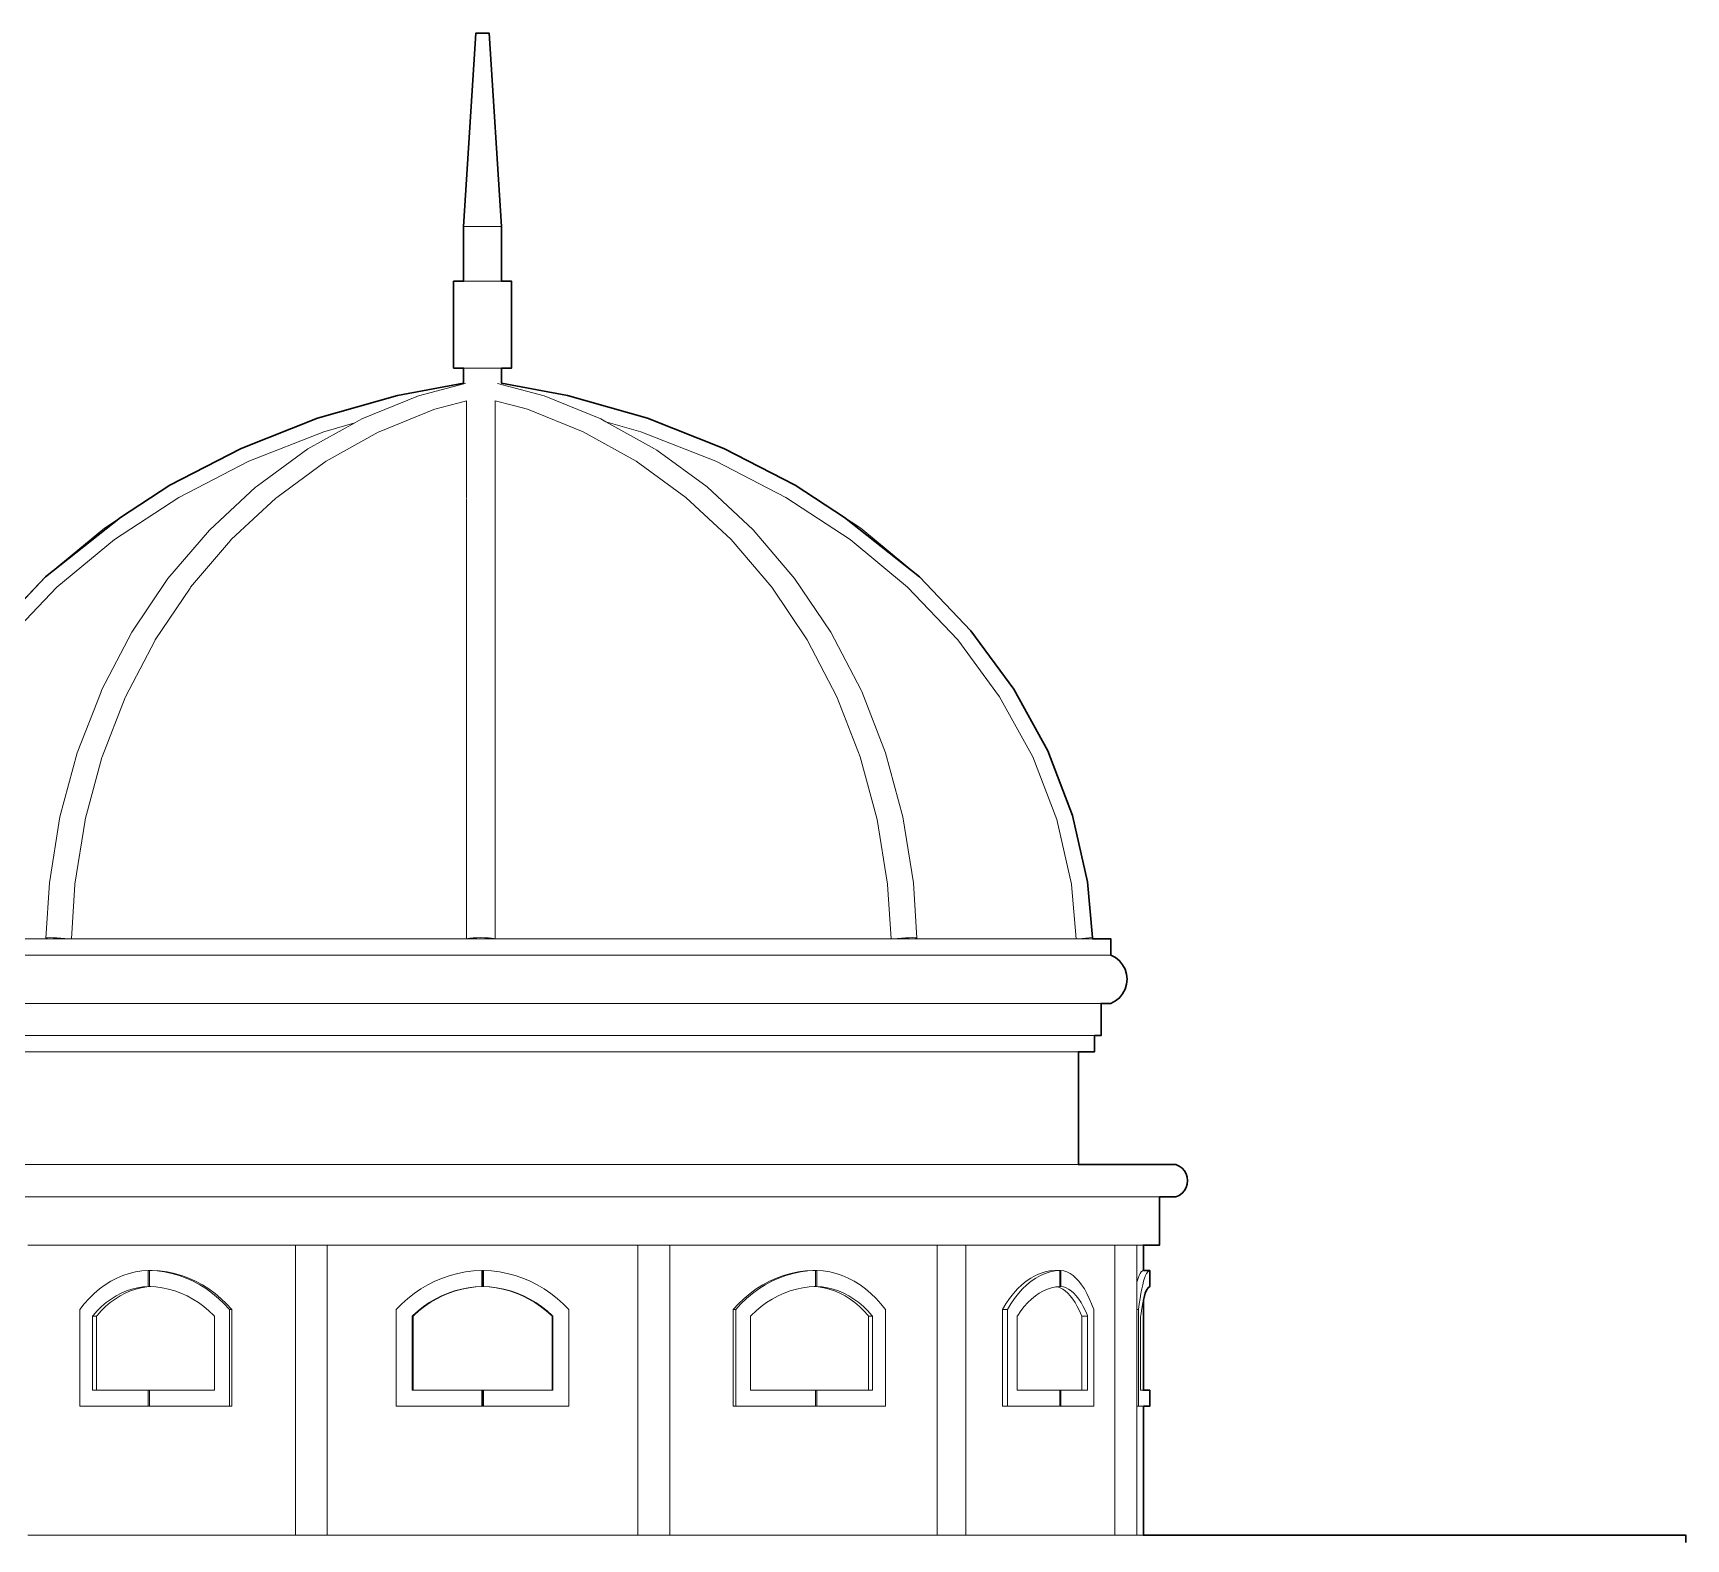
# Model space of a CAD drawing. Header units: millimetres. Extents: x -667 to -468, y -723 to -475.
# Drawn here: x -606.566 to -603.182, y -492.132 to -489.049 of the extents above; entities that cross this region are included whole.
import ezdxf

# ---------------------------------------------------------------- set-up
doc = ezdxf.new("R2010")
doc.units = ezdxf.units.MM
doc.layers.get('0').update_dxf_attribs({"lineweight": 9})
doc.layers.add('dinding', color=36, linetype='Continuous', lineweight=9)

msp = doc.modelspace()

# ---------------------------------------------------------------- linework, layer by layer
at = {"lineweight": 30}
msp.add_lwpolyline([(-603.1818, -492.1399), (-603.1818, -492.1249), (-604.2928, -492.1249), (-604.2928, -491.8609), (-604.2797, -491.8609), (-604.2797, -491.8279), (-604.2928, -491.8279), (-604.2928, -491.6439), (-604.2913, -491.638), (-604.2888, -491.6293), (-604.287, -491.6247), (-604.2852, -491.621), (-604.2833, -491.6183), (-604.2797, -491.6157), (-604.2797, -491.5826), (-604.2928, -491.5826), (-604.2928, -491.5309), (-604.2595, -491.5309), (-604.2595, -491.4319), (-604.2262, -491.4319), (-604.2196, -491.429), (-604.2137, -491.4247), (-604.2089, -491.4193), (-604.2053, -491.413), (-604.203, -491.4061), (-604.2023, -491.3989), (-604.203, -491.3917), (-604.2053, -491.3848), (-604.2089, -491.3786), (-604.2137, -491.3732), (-604.2196, -491.3689), (-604.2262, -491.3659), (-604.4259, -491.3659), (-604.4259, -491.1349), (-604.3926, -491.1349), (-604.3926, -491.1019), (-604.3793, -491.1019), (-604.3793, -491.0359), (-604.3593, -491.0359), (-604.3501, -491.031), (-604.342, -491.0243), (-604.3353, -491.0162), (-604.3304, -491.0069), (-604.3274, -490.9969), (-604.3263, -490.9864), (-604.3274, -490.976), (-604.3304, -490.9659), (-604.3353, -490.9567), (-604.342, -490.9486), (-604.3501, -490.9419), (-604.3593, -490.9369), (-604.3593, -490.9039), (-604.3965, -490.9039), (-604.397, -490.9014), (-604.4072, -490.7873), (-604.4378, -490.6513), (-604.4885, -490.5189), (-604.5584, -490.3923), (-604.6464, -490.2731), (-604.7513, -490.1628), (-604.9046, -490.0414), (-605.0058, -489.9749), (-605.1519, -489.8996), (-605.3081, -489.838), (-605.4722, -489.7911), (-605.6071, -489.7658), (-605.6071, -489.7354), (-605.5867, -489.7354), (-605.5867, -489.5575), (-605.6071, -489.5575), (-605.6071, -489.4453), (-605.6325, -489.0493), (-605.646, -489.0493), (-605.6596, -489.0493), (-605.685, -489.4453), (-605.685, -489.5575), (-605.7054, -489.5575), (-605.7054, -489.7354), (-605.685, -489.7354), (-605.685, -489.7658), (-605.8199, -489.7911), (-605.984, -489.838), (-606.1402, -489.8996), (-606.2863, -489.9749), (-606.3875, -490.0414), (-606.5408, -490.1628), (-606.6457, -490.2731)], dxfattribs=at)
at = {"layer": 'dinding'}
for p, q in [((-605.685, -489.4453), (-605.6596, -489.0493)), ((-605.6325, -489.0493), (-605.6596, -489.0493)), ((-605.6071, -489.4453), (-605.6325, -489.0493)), ((-605.685, -489.4453), (-605.685, -489.5575)), ((-605.6071, -489.4453), (-605.685, -489.4453)), ((-605.6071, -489.4453), (-605.6071, -489.5575)), ((-605.7054, -489.5575), (-605.7054, -489.7354)), ((-605.7054, -489.5575), (-605.685, -489.5575)), ((-605.6071, -489.5575), (-605.685, -489.5575)), ((-605.6071, -489.5575), (-605.5867, -489.5575)), ((-605.5867, -489.5575), (-605.5867, -489.7354)), ((-605.7054, -489.7354), (-605.685, -489.7354)), ((-605.685, -489.7354), (-605.685, -489.7658)), ((-605.685, -489.7354), (-605.6071, -489.7354)), ((-605.6071, -489.7354), (-605.6071, -489.7658)), ((-605.6071, -489.7354), (-605.5867, -489.7354)), ((-605.984, -489.838), (-605.8199, -489.7911)), ((-605.8932, -489.8392), (-605.7772, -489.7923)), ((-605.8199, -489.7911), (-605.685, -489.7658)), ((-605.7772, -489.7923), (-605.6842, -489.7676)), ((-605.685, -489.7658), (-605.685, -489.7663)), ((-605.6842, -489.7676), (-605.6806, -489.7667)), ((-605.5201, -489.7921), (-605.6157, -489.7667)), ((-605.6071, -489.7658), (-605.6076, -489.7657)), ((-605.4722, -489.7911), (-605.6071, -489.7658)), ((-605.4041, -489.839), (-605.5201, -489.7921)), ((-605.3081, -489.838), (-605.4722, -489.7911)), ((-605.8576, -489.8655), (-605.7457, -489.8202)), ((-605.7457, -489.8202), (-605.7434, -489.8193)), ((-605.7434, -489.8193), (-605.6964, -489.8069)), ((-605.6964, -489.8069), (-605.6787, -489.8025)), ((-605.6787, -489.8193), (-605.6787, -489.8025)), ((-605.6787, -489.8193), (-605.6787, -489.8205)), ((-605.6787, -489.8205), (-605.6787, -489.8655)), ((-605.62, -489.8069), (-605.62, -489.8025)), ((-605.62, -489.8025), (-605.5829, -489.8116)), ((-605.62, -489.8193), (-605.62, -489.8069)), ((-605.62, -489.8202), (-605.62, -489.8193)), ((-605.62, -489.8655), (-605.62, -489.8202)), ((-605.5829, -489.8116), (-605.554, -489.8193)), ((-605.4398, -489.8655), (-605.554, -489.8193)), ((-606.1402, -489.8996), (-605.984, -489.838)), ((-606.1247, -489.926), (-605.9712, -489.8655)), ((-606.0035, -489.9007), (-605.9077, -489.8473)), ((-605.9712, -489.8655), (-605.9077, -489.8473)), ((-605.9077, -489.8473), (-605.8932, -489.8392)), ((-605.8597, -489.8667), (-605.8576, -489.8655)), ((-605.6787, -489.8655), (-605.6787, -489.867)), ((-605.62, -489.8667), (-605.62, -489.8655)), ((-605.3313, -489.926), (-605.4398, -489.8655)), ((-605.3934, -489.845), (-605.4041, -489.839)), ((-605.3934, -489.845), (-605.3217, -489.8655)), ((-605.2938, -489.9005), (-605.3934, -489.845)), ((-605.1682, -489.926), (-605.3217, -489.8655)), ((-605.1519, -489.8996), (-605.3081, -489.838)), ((-606.2863, -489.9749), (-606.1402, -489.8996)), ((-605.9661, -489.926), (-605.8597, -489.8667)), ((-605.6787, -489.867), (-605.6787, -489.926)), ((-605.62, -489.926), (-605.62, -489.8667)), ((-605.0058, -489.9749), (-605.1519, -489.8996)), ((-606.2682, -489.9999), (-606.1247, -489.926)), ((-606.1067, -489.976), (-606.0035, -489.9007)), ((-606.0675, -489.9999), (-605.968, -489.9274)), ((-605.968, -489.9274), (-605.9661, -489.926)), ((-605.6787, -489.926), (-605.6787, -489.9278)), ((-605.6787, -489.9278), (-605.6787, -489.9999)), ((-605.6199, -489.9274), (-605.62, -489.926)), ((-605.6199, -489.9999), (-605.6199, -489.9274)), ((-605.2299, -489.9999), (-605.3313, -489.926)), ((-605.2938, -489.9005), (-605.2894, -489.9035)), ((-605.1863, -489.9786), (-605.2894, -489.9035)), ((-605.0248, -489.9999), (-605.1682, -489.926)), ((-606.4204, -490.063), (-606.2863, -489.9749)), ((-606.3997, -490.0864), (-606.2682, -489.9999)), ((-606.2054, -490.0668), (-606.1108, -489.979)), ((-606.1605, -490.0864), (-606.0693, -490.0016)), ((-606.1108, -489.979), (-606.1067, -489.976)), ((-606.0693, -490.0016), (-606.0675, -489.9999)), ((-605.6787, -489.9999), (-605.6787, -490.002)), ((-605.6199, -490.0016), (-605.6199, -489.9999)), ((-605.6199, -490.0864), (-605.6199, -490.0016)), ((-605.1369, -490.0864), (-605.2299, -489.9999)), ((-605.0917, -490.0665), (-605.1863, -489.9786)), ((-604.8933, -490.0864), (-605.0248, -489.9999)), ((-604.8717, -490.063), (-605.0058, -489.9749)), ((-605.6787, -490.0037), (-605.6787, -490.0864)), ((-606.5408, -490.1628), (-606.4204, -490.063)), ((-606.2902, -490.1663), (-606.2054, -490.0668)), ((-605.0069, -490.166), (-605.0917, -490.0665)), ((-604.7513, -490.1628), (-604.8717, -490.063)), ((-606.5175, -490.1841), (-606.3997, -490.0864)), ((-606.2438, -490.1841), (-606.162, -490.0881)), ((-606.162, -490.0881), (-606.1605, -490.0864)), ((-605.6787, -490.0864), (-605.6787, -490.0886)), ((-605.6787, -490.0898), (-605.6787, -490.1841)), ((-605.6199, -490.0881), (-605.6199, -490.0864)), ((-605.6199, -490.1841), (-605.6199, -490.0881)), ((-605.0536, -490.1841), (-605.1369, -490.0864)), ((-604.7755, -490.1841), (-604.8933, -490.0864)), ((-606.6457, -490.2731), (-606.5408, -490.1628)), ((-606.3641, -490.2761), (-606.2902, -490.1663)), ((-604.933, -490.2759), (-605.0069, -490.166)), ((-604.6464, -490.2731), (-604.7513, -490.1628)), ((-606.62, -490.2918), (-606.5175, -490.1841)), ((-606.3162, -490.2918), (-606.245, -490.1859)), ((-606.245, -490.1859), (-606.2438, -490.1841)), ((-605.6787, -490.1841), (-605.6787, -490.1864)), ((-605.6787, -490.1872), (-605.6787, -490.2918)), ((-605.6199, -490.1859), (-605.6199, -490.1841)), ((-605.6199, -490.2918), (-605.6199, -490.1859)), ((-604.9811, -490.2918), (-605.0536, -490.1841)), ((-604.673, -490.2918), (-604.7755, -490.1841)), ((-606.4261, -490.3949), (-606.3641, -490.2761)), ((-606.3769, -490.408), (-606.3172, -490.2935)), ((-606.3172, -490.2935), (-606.3162, -490.2918)), ((-605.6787, -490.2918), (-605.6788, -490.294)), ((-605.6788, -490.2945), (-605.6788, -490.408)), ((-605.6199, -490.2935), (-605.6199, -490.2918)), ((-605.6199, -490.408), (-605.6199, -490.2935)), ((-604.9204, -490.408), (-604.9811, -490.2918)), ((-604.871, -490.3946), (-604.933, -490.2759)), ((-604.5872, -490.408), (-604.673, -490.2918)), ((-604.5584, -490.3923), (-604.6464, -490.2731)), ((-606.4762, -490.5233), (-606.4273, -490.3978)), ((-606.4273, -490.3978), (-606.4261, -490.3949)), ((-604.871, -490.3946), (-604.8696, -490.3975)), ((-604.8206, -490.523), (-604.8696, -490.3975)), ((-604.4885, -490.5189), (-604.5584, -490.3923)), ((-606.425, -490.5312), (-606.3775, -490.4096)), ((-606.3775, -490.4096), (-606.3769, -490.408)), ((-605.6788, -490.408), (-605.6788, -490.41)), ((-605.6788, -490.4103), (-605.6788, -490.5312)), ((-605.6199, -490.4096), (-605.6199, -490.408)), ((-605.6199, -490.5312), (-605.6199, -490.4096)), ((-604.8724, -490.5312), (-604.9204, -490.408)), ((-604.5192, -490.5312), (-604.5872, -490.408)), ((-606.5117, -490.6543), (-606.4762, -490.5233)), ((-606.4598, -490.6597), (-606.4253, -490.5326)), ((-606.4253, -490.5326), (-606.425, -490.5312)), ((-605.6788, -490.5312), (-605.6788, -490.5329)), ((-605.6788, -490.533), (-605.6788, -490.6597)), ((-605.6199, -490.5326), (-605.6199, -490.5312)), ((-605.6199, -490.6597), (-605.6199, -490.5326)), ((-604.8376, -490.6597), (-604.8724, -490.5312)), ((-604.7851, -490.6541), (-604.8206, -490.523)), ((-604.47, -490.6597), (-604.5192, -490.5312)), ((-604.4378, -490.6513), (-604.4885, -490.5189)), ((-606.5331, -490.7889), (-606.5117, -490.6543)), ((-606.4808, -490.7918), (-606.4599, -490.6607)), ((-606.4599, -490.6607), (-606.4598, -490.6597)), ((-605.6788, -490.6597), (-605.6788, -490.6609)), ((-605.6788, -490.661), (-605.6788, -490.7918)), ((-605.6199, -490.6607), (-605.6199, -490.6597)), ((-605.6199, -490.7918), (-605.6199, -490.6607)), ((-604.8165, -490.7918), (-604.8376, -490.6597)), ((-604.7636, -490.7888), (-604.7851, -490.6541)), ((-604.4402, -490.7918), (-604.47, -490.6597)), ((-604.4072, -490.7873), (-604.4378, -490.6513)), ((-606.5403, -490.9023), (-606.5331, -490.7889)), ((-606.4879, -490.9039), (-606.4808, -490.7923)), ((-606.4808, -490.7923), (-606.4808, -490.7918)), ((-605.6788, -490.9039), (-605.6788, -490.7925)), ((-605.6199, -490.7923), (-605.6199, -490.7918)), ((-605.6199, -490.9039), (-605.6199, -490.7923)), ((-604.8095, -490.9039), (-604.8165, -490.7925)), ((-604.7565, -490.9022), (-604.7636, -490.7888)), ((-604.4302, -490.9039), (-604.4401, -490.7925)), ((-604.397, -490.9014), (-604.4072, -490.7873)), ((-606.5319, -490.9039), (-606.8627, -490.9039)), ((-606.5559, -490.9039), (-606.5088, -490.9039)), ((-606.5403, -490.9023), (-606.5397, -490.9018)), ((-606.5386, -490.9029), (-606.5403, -490.9023)), ((-606.5397, -490.9018), (-606.5368, -490.9015)), ((-606.5347, -490.9036), (-606.5386, -490.9029)), ((-606.5368, -490.9015), (-606.5319, -490.9014)), ((-606.5319, -490.9039), (-606.5347, -490.9036)), ((-606.5319, -490.9014), (-606.5254, -490.9015)), ((-606.5319, -490.9039), (-606.4904, -490.9039)), ((-606.5254, -490.9015), (-606.5177, -490.9017)), ((-606.5177, -490.9017), (-606.5094, -490.9022)), ((-606.5094, -490.9022), (-606.5013, -490.9028)), ((-606.5013, -490.9028), (-606.4939, -490.9035)), ((-606.4939, -490.9035), (-606.4904, -490.9039)), ((-606.4904, -490.9039), (-606.4879, -490.9039)), ((-606.4879, -490.9039), (-605.6788, -490.9039)), ((-606.4879, -490.9039), (-606.4826, -490.9039)), ((-605.6788, -490.9039), (-605.6787, -490.9039)), ((-605.6787, -490.9036), (-605.6763, -490.9029)), ((-605.6787, -490.9039), (-605.6787, -490.9036)), ((-605.6787, -490.9039), (-605.62, -490.9039)), ((-605.6763, -490.9029), (-605.6718, -490.9023)), ((-605.6718, -490.9023), (-605.6655, -490.9018)), ((-605.6655, -490.9018), (-605.658, -490.9015)), ((-605.658, -490.9015), (-605.6498, -490.9014)), ((-605.6498, -490.9014), (-605.6416, -490.9015)), ((-605.6416, -490.9015), (-605.634, -490.9017)), ((-605.634, -490.9017), (-605.6275, -490.9022)), ((-605.6275, -490.9022), (-605.6228, -490.9028)), ((-605.6228, -490.9028), (-605.6202, -490.9035)), ((-605.6202, -490.9035), (-605.62, -490.9039)), ((-605.62, -490.9039), (-605.6199, -490.9039)), ((-604.8095, -490.9039), (-605.6199, -490.9039)), ((-605.6199, -490.9039), (-605.6133, -490.9039)), ((-604.8095, -490.9039), (-604.8064, -490.9039)), ((-604.8064, -490.9039), (-604.8035, -490.9036)), ((-604.8064, -490.9039), (-604.7649, -490.9039)), ((-604.8035, -490.9036), (-604.7963, -490.9029)), ((-604.7963, -490.9029), (-604.7882, -490.9023)), ((-604.7882, -490.9023), (-604.78, -490.9018)), ((-604.78, -490.9018), (-604.7722, -490.9015)), ((-604.7722, -490.9015), (-604.7655, -490.9014)), ((-604.7655, -490.9014), (-604.7604, -490.9015)), ((-604.7616, -490.9035), (-604.7649, -490.9039)), ((-604.4302, -490.9039), (-604.7649, -490.9039)), ((-604.7649, -490.9039), (-604.7632, -490.9039)), ((-604.7579, -490.9028), (-604.7616, -490.9035)), ((-604.7604, -490.9015), (-604.7573, -490.9017)), ((-604.7565, -490.9022), (-604.7579, -490.9028)), ((-604.7573, -490.9017), (-604.7565, -490.9022)), ((-604.4302, -490.9039), (-604.4259, -490.9039)), ((-604.4259, -490.9039), (-604.397, -490.9014)), ((-604.3593, -490.9039), (-604.4259, -490.9039)), ((-604.3593, -490.9369), (-604.3593, -490.9039)), ((-604.3593, -490.9369), (-606.9328, -490.9369)), ((-604.3593, -490.9369), (-604.3501, -490.9419)), ((-604.3501, -490.9419), (-604.342, -490.9486)), ((-604.342, -490.9486), (-604.3353, -490.9567)), ((-604.3353, -490.9567), (-604.3304, -490.9659)), ((-604.3304, -490.9659), (-604.3274, -490.976)), ((-604.3274, -490.976), (-604.3263, -490.9864)), ((-604.3353, -491.0162), (-604.342, -491.0243)), ((-604.3304, -491.0069), (-604.3353, -491.0162)), ((-604.3274, -490.9969), (-604.3304, -491.0069)), ((-604.3263, -490.9864), (-604.3274, -490.9969)), ((-604.3793, -491.0359), (-606.9128, -491.0359)), ((-604.3593, -491.0359), (-604.3793, -491.0359)), ((-604.3793, -491.0359), (-604.3793, -491.1019)), ((-604.3501, -491.031), (-604.3593, -491.0359)), ((-604.342, -491.0243), (-604.3501, -491.031)), ((-606.8995, -491.1019), (-604.3926, -491.1019)), ((-604.3926, -491.1019), (-604.3926, -491.1349)), ((-604.3926, -491.1019), (-604.3793, -491.1019)), ((-606.8662, -491.1349), (-604.4259, -491.1349)), ((-604.4259, -491.1349), (-604.3926, -491.1349)), ((-604.4259, -491.1349), (-604.4259, -491.3659)), ((-604.4259, -491.3659), (-606.8662, -491.3659)), ((-604.2262, -491.3659), (-604.4259, -491.3659)), ((-604.2262, -491.3659), (-604.2196, -491.3689)), ((-604.2196, -491.3689), (-604.2137, -491.3732)), ((-604.2137, -491.3732), (-604.2089, -491.3786)), ((-604.2089, -491.3786), (-604.2053, -491.3848)), ((-604.2053, -491.3848), (-604.203, -491.3917)), ((-604.2089, -491.4193), (-604.2137, -491.4247)), ((-604.2053, -491.413), (-604.2089, -491.4193)), ((-604.203, -491.4061), (-604.2053, -491.413)), ((-604.203, -491.3917), (-604.2023, -491.3989)), ((-604.2023, -491.3989), (-604.203, -491.4061)), ((-604.2595, -491.4319), (-607.0326, -491.4319)), ((-604.2262, -491.4319), (-604.2595, -491.4319)), ((-604.2595, -491.4319), (-604.2595, -491.5309)), ((-604.2196, -491.429), (-604.2262, -491.4319)), ((-604.2137, -491.4247), (-604.2196, -491.429)), ((-606.0293, -491.5309), (-606.577, -491.5309)), ((-606.0293, -492.1249), (-606.0293, -491.5309)), ((-605.9639, -491.5309), (-606.0293, -491.5309)), ((-605.9639, -491.5309), (-605.9639, -492.1249)), ((-605.9639, -491.5309), (-605.3282, -491.5309)), ((-605.3282, -492.1249), (-605.3282, -491.5309)), ((-605.2628, -491.5309), (-605.3282, -491.5309)), ((-605.2628, -492.1249), (-605.2628, -491.5309)), ((-605.2628, -491.5309), (-604.7151, -491.5309)), ((-604.7151, -492.1249), (-604.7151, -491.5309)), ((-604.6561, -491.5309), (-604.7151, -491.5309)), ((-604.6561, -492.1249), (-604.6561, -491.5309)), ((-604.6561, -491.5309), (-604.3514, -491.5309)), ((-604.3514, -492.1249), (-604.3514, -491.5309)), ((-604.3059, -491.5309), (-604.3514, -491.5309)), ((-604.2928, -491.5309), (-604.3059, -491.5309)), ((-604.3059, -491.6067), (-604.3059, -491.5309)), ((-604.2928, -491.5309), (-604.2595, -491.5309)), ((-604.2928, -491.5826), (-604.2928, -491.5309)), ((-606.3826, -491.5931), (-606.3699, -491.5888)), ((-606.3699, -491.5888), (-606.357, -491.5856)), ((-606.357, -491.5856), (-606.3439, -491.5836)), ((-606.3439, -491.5836), (-606.3307, -491.5826)), ((-606.3307, -491.6157), (-606.3307, -491.5826)), ((-606.3277, -491.5826), (-606.3307, -491.5826)), ((-606.3124, -491.5836), (-606.3277, -491.5826)), ((-606.3277, -491.6157), (-606.3277, -491.5826)), ((-606.3227, -491.5826), (-606.3277, -491.5826)), ((-606.3074, -491.5836), (-606.3227, -491.5826)), ((-606.2972, -491.5856), (-606.3124, -491.5836)), ((-606.2921, -491.5856), (-606.3074, -491.5836)), ((-606.2821, -491.5888), (-606.2972, -491.5856)), ((-606.2771, -491.5888), (-606.2921, -491.5856)), ((-606.2673, -491.5931), (-606.2821, -491.5888)), ((-606.2622, -491.5931), (-606.2771, -491.5888)), ((-605.7126, -491.5931), (-605.6967, -491.5888)), ((-605.6967, -491.5888), (-605.6806, -491.5856)), ((-605.6806, -491.5856), (-605.6642, -491.5836)), ((-605.6642, -491.5836), (-605.6478, -491.5826)), ((-605.6478, -491.6157), (-605.6478, -491.5826)), ((-605.646, -491.5826), (-605.6478, -491.5826)), ((-605.646, -491.6157), (-605.646, -491.5826)), ((-605.646, -491.5826), (-605.6443, -491.5826)), ((-605.6279, -491.5836), (-605.6443, -491.5826)), ((-605.6443, -491.6157), (-605.6443, -491.5826)), ((-605.6115, -491.5856), (-605.6279, -491.5836)), ((-605.5954, -491.5888), (-605.6115, -491.5856)), ((-605.5794, -491.5931), (-605.5954, -491.5888)), ((-605.0299, -491.5931), (-605.015, -491.5888)), ((-605.0248, -491.5931), (-605.01, -491.5888)), ((-605.015, -491.5888), (-605, -491.5856)), ((-605.01, -491.5888), (-604.9949, -491.5856)), ((-605, -491.5856), (-604.9847, -491.5836)), ((-604.9949, -491.5856), (-604.9797, -491.5836)), ((-604.9847, -491.5836), (-604.9694, -491.5826)), ((-604.9797, -491.5836), (-604.9644, -491.5826)), ((-604.9694, -491.5826), (-604.9644, -491.5826)), ((-604.9644, -491.6157), (-604.9644, -491.5826)), ((-604.9644, -491.5826), (-604.9614, -491.5826)), ((-604.9482, -491.5836), (-604.9614, -491.5826)), ((-604.9614, -491.6157), (-604.9614, -491.5826)), ((-604.9351, -491.5856), (-604.9482, -491.5836)), ((-604.9222, -491.5888), (-604.9351, -491.5856)), ((-604.9095, -491.5931), (-604.9222, -491.5888)), ((-604.5139, -491.5931), (-604.5041, -491.5888)), ((-604.5041, -491.5888), (-604.4942, -491.5856)), ((-604.5034, -491.5931), (-604.4937, -491.5888)), ((-604.4942, -491.5856), (-604.4842, -491.5836)), ((-604.4937, -491.5888), (-604.4837, -491.5856)), ((-604.4842, -491.5836), (-604.4741, -491.5826)), ((-604.4837, -491.5856), (-604.4737, -491.5836)), ((-604.4741, -491.5826), (-604.4636, -491.5826)), ((-604.4737, -491.5836), (-604.4636, -491.5826)), ((-604.4636, -491.6157), (-604.4636, -491.5826)), ((-604.4636, -491.5826), (-604.4619, -491.5826)), ((-604.4555, -491.5836), (-604.4619, -491.5826)), ((-604.4619, -491.6157), (-604.4619, -491.5826)), ((-604.4492, -491.5856), (-604.4555, -491.5836)), ((-604.443, -491.5888), (-604.4492, -491.5856)), ((-604.4368, -491.5931), (-604.443, -491.5888)), ((-604.3013, -491.5931), (-604.2992, -491.5888)), ((-604.2992, -491.5888), (-604.2971, -491.5856)), ((-604.2971, -491.5856), (-604.2949, -491.5836)), ((-604.2949, -491.5836), (-604.2928, -491.5826)), ((-604.2928, -491.5826), (-604.2797, -491.5826)), ((-604.2882, -491.5931), (-604.2861, -491.5888)), ((-604.2861, -491.5888), (-604.284, -491.5856)), ((-604.284, -491.5856), (-604.2818, -491.5836)), ((-604.2818, -491.5836), (-604.2797, -491.5826)), ((-604.2797, -491.6157), (-604.2797, -491.5826)), ((-606.4414, -491.6298), (-606.4305, -491.6205)), ((-606.4305, -491.6205), (-606.4191, -491.6121)), ((-606.4191, -491.6121), (-606.4073, -491.6047)), ((-606.4073, -491.6047), (-606.3951, -491.5984)), ((-606.3951, -491.5984), (-606.3826, -491.5931)), ((-606.3859, -491.6293), (-606.3751, -491.6247)), ((-606.3779, -491.6293), (-606.367, -491.6247)), ((-606.3751, -491.6247), (-606.364, -491.621)), ((-606.367, -491.6247), (-606.356, -491.621)), ((-606.364, -491.621), (-606.3528, -491.6183)), ((-606.356, -491.621), (-606.3448, -491.6183)), ((-606.3528, -491.6183), (-606.3415, -491.6165)), ((-606.3448, -491.6183), (-606.3335, -491.6165)), ((-606.3415, -491.6165), (-606.3307, -491.6157)), ((-606.3335, -491.6165), (-606.325, -491.6159)), ((-606.3277, -491.6157), (-606.3307, -491.6157)), ((-606.325, -491.6159), (-606.3277, -491.6157)), ((-606.3152, -491.6165), (-606.325, -491.6159)), ((-606.302, -491.6183), (-606.3152, -491.6165)), ((-606.289, -491.621), (-606.302, -491.6183)), ((-606.2761, -491.6247), (-606.289, -491.621)), ((-606.2635, -491.6293), (-606.2761, -491.6247)), ((-606.2527, -491.5984), (-606.2673, -491.5931)), ((-606.2477, -491.5984), (-606.2622, -491.5931)), ((-606.2386, -491.6047), (-606.2527, -491.5984)), ((-606.2335, -491.6047), (-606.2477, -491.5984)), ((-606.2248, -491.6121), (-606.2386, -491.6047)), ((-606.2198, -491.6121), (-606.2335, -491.6047)), ((-606.2116, -491.6205), (-606.2248, -491.6121)), ((-606.2065, -491.6205), (-606.2198, -491.6121)), ((-606.1988, -491.6298), (-606.2116, -491.6205)), ((-606.1938, -491.6298), (-606.2065, -491.6205)), ((-605.7861, -491.6298), (-605.7724, -491.6205)), ((-605.7724, -491.6205), (-605.7582, -491.6121)), ((-605.7582, -491.6121), (-605.7435, -491.6047)), ((-605.7435, -491.6047), (-605.7282, -491.5984)), ((-605.7282, -491.5984), (-605.7126, -491.5931)), ((-605.7167, -491.6293), (-605.7032, -491.6247)), ((-605.715, -491.6293), (-605.7015, -491.6247)), ((-605.7032, -491.6247), (-605.6894, -491.621)), ((-605.7015, -491.6247), (-605.6877, -491.621)), ((-605.6894, -491.621), (-605.6754, -491.6183)), ((-605.6877, -491.621), (-605.6737, -491.6183)), ((-605.6754, -491.6183), (-605.6612, -491.6165)), ((-605.6737, -491.6183), (-605.6595, -491.6165)), ((-605.6612, -491.6165), (-605.6478, -491.6157)), ((-605.6595, -491.6165), (-605.646, -491.6157)), ((-605.646, -491.6157), (-605.6478, -491.6157)), ((-605.646, -491.6157), (-605.6443, -491.6157)), ((-605.6326, -491.6165), (-605.646, -491.6157)), ((-605.6309, -491.6165), (-605.6443, -491.6157)), ((-605.6184, -491.6183), (-605.6326, -491.6165)), ((-605.6167, -491.6183), (-605.6309, -491.6165)), ((-605.6044, -491.621), (-605.6184, -491.6183)), ((-605.6027, -491.621), (-605.6167, -491.6183)), ((-605.5906, -491.6247), (-605.6044, -491.621)), ((-605.5889, -491.6247), (-605.6027, -491.621)), ((-605.5771, -491.6293), (-605.5906, -491.6247)), ((-605.5754, -491.6293), (-605.5889, -491.6247)), ((-605.5638, -491.5984), (-605.5794, -491.5931)), ((-605.5486, -491.6047), (-605.5638, -491.5984)), ((-605.5339, -491.6121), (-605.5486, -491.6047)), ((-605.5196, -491.6205), (-605.5339, -491.6121)), ((-605.506, -491.6298), (-605.5196, -491.6205)), ((-605.0983, -491.6298), (-605.0856, -491.6205)), ((-605.0932, -491.6298), (-605.0805, -491.6205)), ((-605.0856, -491.6205), (-605.0723, -491.6121)), ((-605.0805, -491.6205), (-605.0673, -491.6121)), ((-605.0723, -491.6121), (-605.0586, -491.6047)), ((-605.0673, -491.6121), (-605.0535, -491.6047)), ((-605.0586, -491.6047), (-605.0444, -491.5984)), ((-605.0535, -491.6047), (-605.0393, -491.5984)), ((-605.0444, -491.5984), (-605.0299, -491.5931)), ((-605.0393, -491.5984), (-605.0248, -491.5931)), ((-605.0286, -491.6293), (-605.016, -491.6247)), ((-605.016, -491.6247), (-605.0031, -491.621)), ((-605.0031, -491.621), (-604.9901, -491.6183)), ((-604.9901, -491.6183), (-604.9769, -491.6165)), ((-604.9769, -491.6165), (-604.9671, -491.6159)), ((-604.9671, -491.6159), (-604.9644, -491.6157)), ((-604.9586, -491.6165), (-604.9671, -491.6159)), ((-604.9644, -491.6157), (-604.9614, -491.6157)), ((-604.9506, -491.6165), (-604.9614, -491.6157)), ((-604.9473, -491.6183), (-604.9586, -491.6165)), ((-604.9393, -491.6183), (-604.9506, -491.6165)), ((-604.9361, -491.621), (-604.9473, -491.6183)), ((-604.9281, -491.621), (-604.9393, -491.6183)), ((-604.9251, -491.6247), (-604.9361, -491.621)), ((-604.917, -491.6247), (-604.9281, -491.621)), ((-604.9142, -491.6293), (-604.9251, -491.6247)), ((-604.9062, -491.6293), (-604.917, -491.6247)), ((-604.897, -491.5984), (-604.9095, -491.5931)), ((-604.8848, -491.6047), (-604.897, -491.5984)), ((-604.873, -491.6121), (-604.8848, -491.6047)), ((-604.8616, -491.6205), (-604.873, -491.6121)), ((-604.8507, -491.6298), (-604.8616, -491.6205)), ((-604.559, -491.6298), (-604.5506, -491.6205)), ((-604.5506, -491.6205), (-604.5419, -491.6121)), ((-604.5485, -491.6298), (-604.5401, -491.6205)), ((-604.5419, -491.6121), (-604.5328, -491.6047)), ((-604.5401, -491.6205), (-604.5314, -491.6121)), ((-604.5328, -491.6047), (-604.5235, -491.5984)), ((-604.5314, -491.6121), (-604.5223, -491.6047)), ((-604.5235, -491.5984), (-604.5139, -491.5931)), ((-604.5223, -491.6047), (-604.513, -491.5984)), ((-604.513, -491.5984), (-604.5034, -491.5931)), ((-604.5059, -491.6293), (-604.4976, -491.6247)), ((-604.4976, -491.6247), (-604.4892, -491.621)), ((-604.4892, -491.621), (-604.4806, -491.6183)), ((-604.4806, -491.6183), (-604.4719, -491.6165)), ((-604.4719, -491.6165), (-604.47, -491.6163)), ((-604.47, -491.6163), (-604.4636, -491.6157)), ((-604.4689, -491.6165), (-604.47, -491.6163)), ((-604.4634, -491.6183), (-604.4689, -491.6165)), ((-604.4636, -491.6157), (-604.4619, -491.6157)), ((-604.458, -491.621), (-604.4634, -491.6183)), ((-604.4567, -491.6165), (-604.4619, -491.6157)), ((-604.4527, -491.6247), (-604.458, -491.621)), ((-604.4512, -491.6183), (-604.4567, -491.6165)), ((-604.4475, -491.6293), (-604.4527, -491.6247)), ((-604.4458, -491.621), (-604.4512, -491.6183)), ((-604.4405, -491.6247), (-604.4458, -491.621)), ((-604.4353, -491.6293), (-604.4405, -491.6247)), ((-604.4308, -491.5984), (-604.4368, -491.5931)), ((-604.4249, -491.6047), (-604.4308, -491.5984)), ((-604.4192, -491.6121), (-604.4249, -491.6047)), ((-604.4137, -491.6205), (-604.4192, -491.6121)), ((-604.4085, -491.6298), (-604.4137, -491.6205)), ((-604.3059, -491.6067), (-604.3054, -491.6047)), ((-604.3059, -491.6629), (-604.3059, -491.6067)), ((-604.3054, -491.6047), (-604.3034, -491.5984)), ((-604.3034, -491.5984), (-604.3013, -491.5931)), ((-604.2979, -491.6298), (-604.2961, -491.6205)), ((-604.2961, -491.6205), (-604.2942, -491.6121)), ((-604.2942, -491.6121), (-604.2923, -491.6047)), ((-604.2923, -491.6047), (-604.2903, -491.5984)), ((-604.2903, -491.5984), (-604.2882, -491.5931)), ((-604.2888, -491.6293), (-604.287, -491.6247)), ((-604.287, -491.6247), (-604.2852, -491.621)), ((-604.2852, -491.621), (-604.2833, -491.6183)), ((-604.2833, -491.6183), (-604.2814, -491.6165)), ((-604.2814, -491.6165), (-604.2797, -491.6157)), ((-606.4709, -491.6629), (-606.4616, -491.6511)), ((-606.4616, -491.6511), (-606.4518, -491.64)), ((-606.4518, -491.64), (-606.4414, -491.6298)), ((-606.435, -491.6654), (-606.426, -491.6565)), ((-606.427, -491.6654), (-606.418, -491.6565)), ((-606.426, -491.6565), (-606.4165, -491.6485)), ((-606.418, -491.6565), (-606.4085, -491.6485)), ((-606.4165, -491.6485), (-606.4067, -491.6412)), ((-606.4085, -491.6485), (-606.3986, -491.6412)), ((-606.4067, -491.6412), (-606.3964, -491.6348)), ((-606.3986, -491.6412), (-606.3884, -491.6348)), ((-606.3964, -491.6348), (-606.3859, -491.6293)), ((-606.3884, -491.6348), (-606.3779, -491.6293)), ((-606.2512, -491.6348), (-606.2635, -491.6293)), ((-606.2393, -491.6412), (-606.2512, -491.6348)), ((-606.2278, -491.6485), (-606.2393, -491.6412)), ((-606.2168, -491.6565), (-606.2278, -491.6485)), ((-606.2063, -491.6654), (-606.2168, -491.6565)), ((-606.1867, -491.64), (-606.1988, -491.6298)), ((-606.1817, -491.64), (-606.1938, -491.6298)), ((-606.1753, -491.6511), (-606.1867, -491.64)), ((-606.1702, -491.6511), (-606.1817, -491.64)), ((-606.1645, -491.6629), (-606.1753, -491.6511)), ((-606.1595, -491.6629), (-606.1702, -491.6511)), ((-605.8229, -491.6629), (-605.8114, -491.6511)), ((-605.8114, -491.6511), (-605.7991, -491.64)), ((-605.7991, -491.64), (-605.7861, -491.6298)), ((-605.7781, -491.6654), (-605.7668, -491.6565)), ((-605.7764, -491.6654), (-605.7651, -491.6565)), ((-605.7668, -491.6565), (-605.755, -491.6485)), ((-605.7651, -491.6565), (-605.7533, -491.6485)), ((-605.755, -491.6485), (-605.7427, -491.6412)), ((-605.7533, -491.6485), (-605.741, -491.6412)), ((-605.7427, -491.6412), (-605.7299, -491.6348)), ((-605.741, -491.6412), (-605.7282, -491.6348)), ((-605.7299, -491.6348), (-605.7167, -491.6293)), ((-605.7282, -491.6348), (-605.715, -491.6293)), ((-605.5639, -491.6348), (-605.5771, -491.6293)), ((-605.5622, -491.6348), (-605.5754, -491.6293)), ((-605.5511, -491.6412), (-605.5639, -491.6348)), ((-605.5494, -491.6412), (-605.5622, -491.6348)), ((-605.5388, -491.6485), (-605.5511, -491.6412)), ((-605.5371, -491.6485), (-605.5494, -491.6412)), ((-605.527, -491.6565), (-605.5388, -491.6485)), ((-605.5253, -491.6565), (-605.5371, -491.6485)), ((-605.5157, -491.6654), (-605.527, -491.6565)), ((-605.514, -491.6654), (-605.5253, -491.6565)), ((-605.493, -491.64), (-605.506, -491.6298)), ((-605.4807, -491.6511), (-605.493, -491.64)), ((-605.4692, -491.6629), (-605.4807, -491.6511)), ((-605.1326, -491.6629), (-605.1219, -491.6511)), ((-605.1275, -491.6629), (-605.1168, -491.6511)), ((-605.1219, -491.6511), (-605.1104, -491.64)), ((-605.1168, -491.6511), (-605.1054, -491.64)), ((-605.1104, -491.64), (-605.0983, -491.6298)), ((-605.1054, -491.64), (-605.0932, -491.6298)), ((-605.0858, -491.6654), (-605.0753, -491.6565)), ((-605.0753, -491.6565), (-605.0643, -491.6485)), ((-605.0643, -491.6485), (-605.0528, -491.6412)), ((-605.0528, -491.6412), (-605.0409, -491.6348)), ((-605.0409, -491.6348), (-605.0286, -491.6293)), ((-604.9037, -491.6348), (-604.9142, -491.6293)), ((-604.8957, -491.6348), (-604.9062, -491.6293)), ((-604.8935, -491.6412), (-604.9037, -491.6348)), ((-604.8854, -491.6412), (-604.8957, -491.6348)), ((-604.8836, -491.6485), (-604.8935, -491.6412)), ((-604.8756, -491.6485), (-604.8854, -491.6412)), ((-604.8741, -491.6565), (-604.8836, -491.6485)), ((-604.8661, -491.6565), (-604.8756, -491.6485)), ((-604.8651, -491.6654), (-604.8741, -491.6565)), ((-604.8571, -491.6654), (-604.8661, -491.6565)), ((-604.8403, -491.64), (-604.8507, -491.6298)), ((-604.8305, -491.6511), (-604.8403, -491.64)), ((-604.8212, -491.6629), (-604.8305, -491.6511)), ((-604.5816, -491.6629), (-604.5745, -491.6511)), ((-604.5745, -491.6511), (-604.567, -491.64)), ((-604.5711, -491.6629), (-604.564, -491.6511)), ((-604.567, -491.64), (-604.559, -491.6298)), ((-604.564, -491.6511), (-604.5565, -491.64)), ((-604.5565, -491.64), (-604.5485, -491.6298)), ((-604.5436, -491.6654), (-604.5367, -491.6565)), ((-604.5367, -491.6565), (-604.5294, -491.6485)), ((-604.5294, -491.6485), (-604.5219, -491.6412)), ((-604.5219, -491.6412), (-604.514, -491.6348)), ((-604.514, -491.6348), (-604.5059, -491.6293)), ((-604.4424, -491.6348), (-604.4475, -491.6293)), ((-604.4374, -491.6412), (-604.4424, -491.6348)), ((-604.4327, -491.6485), (-604.4374, -491.6412)), ((-604.4302, -491.6348), (-604.4353, -491.6293)), ((-604.4281, -491.6565), (-604.4327, -491.6485)), ((-604.4252, -491.6412), (-604.4302, -491.6348)), ((-604.4238, -491.6654), (-604.4281, -491.6565)), ((-604.4205, -491.6485), (-604.4252, -491.6412)), ((-604.4159, -491.6565), (-604.4205, -491.6485)), ((-604.4116, -491.6654), (-604.4159, -491.6565)), ((-604.4035, -491.64), (-604.4085, -491.6298)), ((-604.3987, -491.6511), (-604.4035, -491.64)), ((-604.3943, -491.6629), (-604.3987, -491.6511)), ((-604.3027, -491.6629), (-604.3012, -491.6511)), ((-604.3012, -491.6511), (-604.2996, -491.64)), ((-604.2996, -491.64), (-604.2979, -491.6298)), ((-604.2968, -491.6654), (-604.2953, -491.6565)), ((-604.2953, -491.6565), (-604.2938, -491.6485)), ((-604.2938, -491.6485), (-604.2928, -491.6439)), ((-604.2928, -491.6439), (-604.2922, -491.6412)), ((-604.2928, -491.8279), (-604.2928, -491.6439)), ((-604.2922, -491.6412), (-604.2905, -491.6348)), ((-604.2905, -491.6348), (-604.2888, -491.6293)), ((-606.4709, -491.8609), (-606.4709, -491.6629)), ((-606.4447, -491.6764), (-606.4435, -491.675)), ((-606.4366, -491.6764), (-606.4447, -491.6764)), ((-606.4447, -491.8279), (-606.4447, -491.6764)), ((-606.4435, -491.675), (-606.435, -491.6654)), ((-606.4366, -491.6764), (-606.4355, -491.675)), ((-606.4366, -491.8279), (-606.4366, -491.6764)), ((-606.4355, -491.675), (-606.427, -491.6654)), ((-606.1964, -491.675), (-606.2063, -491.6654)), ((-606.1951, -491.6764), (-606.1964, -491.675)), ((-606.1951, -491.8279), (-606.1951, -491.6764)), ((-606.1645, -491.8609), (-606.1645, -491.6629)), ((-606.1595, -491.6629), (-606.1645, -491.6629)), ((-606.1595, -491.8609), (-606.1595, -491.6629)), ((-605.8229, -491.8609), (-605.8229, -491.6629)), ((-605.7901, -491.6764), (-605.7887, -491.675)), ((-605.7884, -491.6764), (-605.7901, -491.6764)), ((-605.7901, -491.8279), (-605.7901, -491.6764)), ((-605.7887, -491.675), (-605.7781, -491.6654)), ((-605.7884, -491.6764), (-605.787, -491.675)), ((-605.7884, -491.8279), (-605.7884, -491.6764)), ((-605.787, -491.675), (-605.7764, -491.6654)), ((-605.5051, -491.675), (-605.5157, -491.6654)), ((-605.5034, -491.675), (-605.514, -491.6654)), ((-605.5037, -491.6764), (-605.5051, -491.675)), ((-605.5037, -491.6764), (-605.5019, -491.6764)), ((-605.5037, -491.8279), (-605.5037, -491.6764)), ((-605.5019, -491.6764), (-605.5034, -491.675)), ((-605.5019, -491.8279), (-605.5019, -491.6764)), ((-605.4692, -491.8609), (-605.4692, -491.6629)), ((-605.1326, -491.6629), (-605.1275, -491.6629)), ((-605.1326, -491.8609), (-605.1326, -491.6629)), ((-605.1275, -491.8609), (-605.1275, -491.6629)), ((-605.097, -491.6764), (-605.0957, -491.675)), ((-605.097, -491.8279), (-605.097, -491.6764)), ((-605.0957, -491.675), (-605.0858, -491.6654)), ((-604.8566, -491.675), (-604.8651, -491.6654)), ((-604.8486, -491.675), (-604.8571, -491.6654)), ((-604.8555, -491.6764), (-604.8566, -491.675)), ((-604.8555, -491.6764), (-604.8474, -491.6764)), ((-604.8555, -491.8279), (-604.8555, -491.6764)), ((-604.8474, -491.6764), (-604.8486, -491.675)), ((-604.8474, -491.8279), (-604.8474, -491.6764)), ((-604.8212, -491.8609), (-604.8212, -491.6629)), ((-604.5816, -491.6629), (-604.5711, -491.6629)), ((-604.5816, -491.8609), (-604.5816, -491.6629)), ((-604.5711, -491.8609), (-604.5711, -491.6629)), ((-604.551, -491.6764), (-604.5502, -491.675)), ((-604.551, -491.8279), (-604.551, -491.6764)), ((-604.5502, -491.675), (-604.5436, -491.6654)), ((-604.4197, -491.675), (-604.4238, -491.6654)), ((-604.4191, -491.6764), (-604.4197, -491.675)), ((-604.4191, -491.6764), (-604.4069, -491.6764)), ((-604.4191, -491.8279), (-604.4191, -491.6764)), ((-604.4075, -491.675), (-604.4116, -491.6654)), ((-604.4069, -491.6764), (-604.4075, -491.675)), ((-604.4069, -491.8279), (-604.4069, -491.6764)), ((-604.3943, -491.8609), (-604.3943, -491.6629)), ((-604.3059, -491.6629), (-604.3027, -491.6629)), ((-604.3059, -491.8609), (-604.3059, -491.6629)), ((-604.3027, -491.8609), (-604.3027, -491.6629)), ((-604.2984, -491.6764), (-604.2982, -491.675)), ((-604.2984, -491.8279), (-604.2984, -491.6764)), ((-604.2982, -491.675), (-604.2968, -491.6654)), ((-606.4447, -491.8279), (-606.4366, -491.8279)), ((-606.4366, -491.8279), (-606.3307, -491.8279)), ((-606.3307, -491.8609), (-606.3307, -491.8279)), ((-606.3277, -491.8279), (-606.3307, -491.8279)), ((-606.3277, -491.8609), (-606.3277, -491.8279)), ((-606.1951, -491.8279), (-606.3277, -491.8279)), ((-605.7901, -491.8279), (-605.7884, -491.8279)), ((-605.7884, -491.8279), (-605.6478, -491.8279)), ((-605.6478, -491.8609), (-605.6478, -491.8279)), ((-605.646, -491.8279), (-605.6478, -491.8279)), ((-605.646, -491.8609), (-605.646, -491.8279)), ((-605.646, -491.8279), (-605.6443, -491.8279)), ((-605.6443, -491.8609), (-605.6443, -491.8279)), ((-605.5037, -491.8279), (-605.6443, -491.8279)), ((-605.5037, -491.8279), (-605.5019, -491.8279)), ((-604.9644, -491.8279), (-605.097, -491.8279)), ((-604.9614, -491.8279), (-604.9644, -491.8279)), ((-604.9644, -491.8609), (-604.9644, -491.8279)), ((-604.9614, -491.8609), (-604.9614, -491.8279)), ((-604.8555, -491.8279), (-604.9614, -491.8279)), ((-604.8555, -491.8279), (-604.8474, -491.8279)), ((-604.4636, -491.8279), (-604.551, -491.8279)), ((-604.4619, -491.8279), (-604.4636, -491.8279)), ((-604.4636, -491.8609), (-604.4636, -491.8279)), ((-604.4619, -491.8609), (-604.4619, -491.8279)), ((-604.4191, -491.8279), (-604.4619, -491.8279)), ((-604.4191, -491.8279), (-604.4069, -491.8279)), ((-604.2984, -491.8279), (-604.2928, -491.8279)), ((-604.2928, -491.8279), (-604.2797, -491.8279)), ((-604.2797, -491.8609), (-604.2797, -491.8279)), ((-606.4709, -491.8609), (-606.3307, -491.8609)), ((-606.3277, -491.8609), (-606.3307, -491.8609)), ((-606.3277, -491.8609), (-606.1645, -491.8609)), ((-606.1595, -491.8609), (-606.1645, -491.8609)), ((-605.8229, -491.8609), (-605.6478, -491.8609)), ((-605.646, -491.8609), (-605.6478, -491.8609)), ((-605.646, -491.8609), (-605.6443, -491.8609)), ((-605.4692, -491.8609), (-605.6443, -491.8609)), ((-605.1326, -491.8609), (-605.1275, -491.8609)), ((-604.9644, -491.8609), (-605.1275, -491.8609)), ((-604.9644, -491.8609), (-604.9614, -491.8609)), ((-604.8212, -491.8609), (-604.9614, -491.8609)), ((-604.5816, -491.8609), (-604.5711, -491.8609)), ((-604.4636, -491.8609), (-604.5711, -491.8609)), ((-604.4636, -491.8609), (-604.4619, -491.8609)), ((-604.3943, -491.8609), (-604.4619, -491.8609)), ((-604.3059, -491.8609), (-604.3027, -491.8609)), ((-604.3059, -492.1249), (-604.3059, -491.8609)), ((-604.2928, -491.8609), (-604.3027, -491.8609)), ((-604.2928, -492.1249), (-604.2928, -491.8609)), ((-604.2797, -491.8609), (-604.2928, -491.8609)), ((-606.577, -492.1249), (-606.0293, -492.1249)), ((-606.0293, -492.1249), (-605.9639, -492.1249)), ((-605.9639, -492.1249), (-605.3282, -492.1249)), ((-605.3282, -492.1249), (-605.2628, -492.1249)), ((-605.2628, -492.1249), (-604.7151, -492.1249)), ((-604.7151, -492.1249), (-604.6561, -492.1249)), ((-604.6561, -492.1249), (-604.3514, -492.1249)), ((-604.3514, -492.1249), (-604.3059, -492.1249)), ((-604.3059, -492.1249), (-604.2928, -492.1249)), ((-603.1818, -492.1249), (-604.2928, -492.1249)), ((-603.1818, -492.1399), (-603.1818, -492.1249))]:
    msp.add_line(p, q, dxfattribs=at)

doc.saveas('drawing.dxf')
